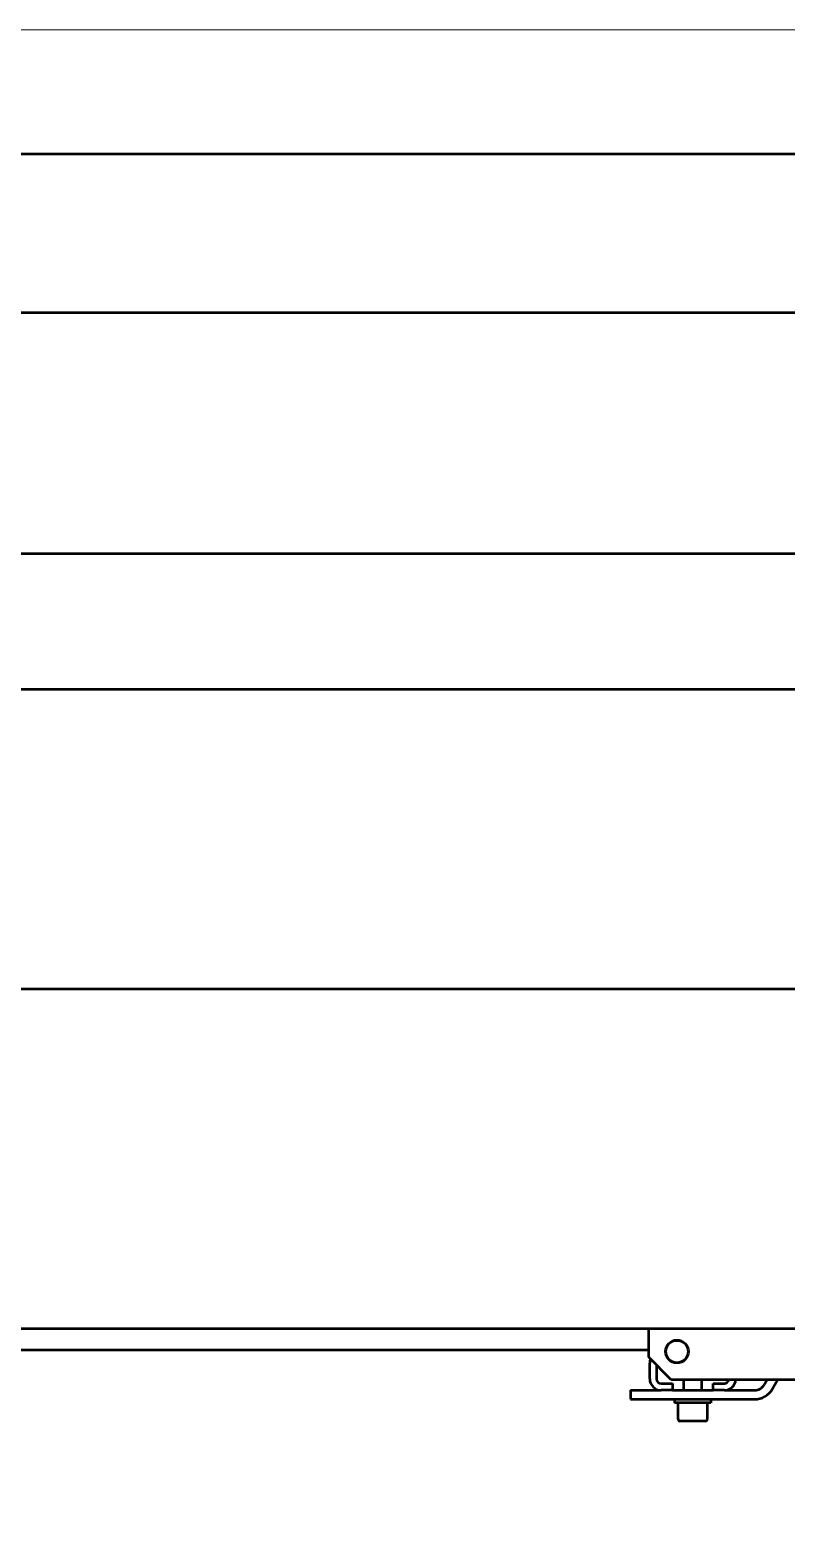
# Model space of a CAD drawing. Header units: metres. Extents: x -9891 to 773, y -8413 to 232.
# Drawn here: x -3879.3 to -3845.9, y -1214.1 to -1148.1 of the extents above; entities that cross this region are included whole.
import ezdxf

# ---------------------------------------------------------------- set-up
doc = ezdxf.new("R2010")
doc.units = ezdxf.units.M
doc.header["$LTSCALE"] = 0.01
doc.header["$MEASUREMENT"] = 0
doc.layers.get('0').update_dxf_attribs({"color": 30, "lineweight": 0})
doc.layers.add('shaft', color=3, linetype='Continuous', lineweight=20)
doc.layers.add('SSN_Lift-AM_0', color=7, linetype='Continuous', lineweight=50)

# ---------------------------------------------------------------- blocks, each defined once
blk = doc.blocks.new('Lift_20-024-10000')
at = {"layer": 'SSN_Lift-AM_0'}
for p, q in [((-854.5, 1563.4), (854.5, 1563.4)), ((-355.5, 1493.4), (848.64, 1493.4)), ((105, 1386.9), (967.5, 1386.9)), ((722.5, 1326.9), (105, 1326.9)), ((497.5, 1194.4), (-138, 1194.4)), ((497.5, 1044.4), (-138, 1044.4)), ((425, 1031.9), (425, 1044.4)), ((425, 1035), (60, 1035)), ((435, 1021.9), (425, 1031.9)), ((425.47, 1022.3), (425.47, 1029.3)), ((428.47, 1028.43), (428.47, 1022.3)), ((416.97, 1017.3), (430.47, 1017.3)), ((416.97, 1017.3), (416.97, 1013.3)), ((430.47, 1020.3), (435.47, 1020.3)), ((435.47, 1017.3), (430.47, 1017.3)), ((497.5, 1021.9), (435, 1021.9)), ((435.47, 1020.3), (435.47, 1017.3)), ((435.47, 1017.3), (453.47, 1017.3)), ((440.47, 1017.3), (440.47, 1021.9)), ((448.47, 1017.3), (448.47, 1021.9)), ((453.47, 1020.3), (458.47, 1020.3)), ((453.47, 1017.3), (453.47, 1020.3)), ((458.47, 1017.3), (453.47, 1017.3)), ((458.47, 1017.3), (471.77, 1017.3)), ((477.32, 1021.9), (476.1, 1019.8)), ((479.57, 1017.8), (481.94, 1021.9)), ((416.97, 1013.3), (471.77, 1013.3)), ((436.47, 1013.3), (436.47, 1011.7)), ((452.47, 1011.7), (436.47, 1011.7)), ((437.97, 1004.5), (437.97, 1011.7)), ((450.97, 1004.5), (450.97, 1011.7)), ((452.47, 1013.3), (452.47, 1011.7)), ((450.17, 1003.7), (438.77, 1003.7))]:
    blk.add_line(p, q, dxfattribs=at)
for radius in [5.05, 4.93]:
    blk.add_circle((437.5, 1034.4), radius, dxfattribs=at)
for centre, radius, start, end in [((430.47, 1029.3), 5, 158.92015, 180), ((430.47, 1022.3), 5, 180, 270), ((430.47, 1022.3), 2, 180, 270), ((458.47, 1022.3), 2, 270, 348.54538), ((458.47, 1022.3), 5, 270, 355.44381), ((471.77, 1022.3), 5, 270, 330), ((471.77, 1022.3), 9, 270, 330), ((438.77, 1004.5), 0.8, 180, 270), ((450.17, 1004.5), 0.8, 270, 0)]:
    blk.add_arc(centre, radius, start, end, dxfattribs=at)
blk = doc.blocks.new('Lift mit KG 3.200')
at = {"layer": 'SSN_Lift-AM_0'}
blk.add_blockref('Lift_20-024-10000', (67264.31, 60555.61), dxfattribs=at)
blk = doc.blocks.new('A$C4BDE36F2')
at = {"layer": 'shaft', "ltscale": 0.3}
blk.add_lwpolyline([(5, -3.65), (1.35, -3.65), (1.35, -6.35), (5, -6.35)], close=True, dxfattribs=at)
at = {"xscale": 0.001, "yscale": 0.001, "zscale": 0.001}
blk.add_blockref('Lift mit KG 3.200', (-64.22431, -65.8238), dxfattribs=at)

msp = doc.modelspace()

# ---------------------------------------------------------------- linework, layer by layer
at = {"layer": 'shaft', "ltscale": 0.3}
msp.add_lwpolyline([(-3698.435, -1148.094), (-4063.435, -1148.094), (-4063.435, -1418.094), (-3698.435, -1418.094)], close=True, dxfattribs=at)

# ---------------------------------------------------------------- block references
at = {"ltscale": 2000, "xscale": 100, "yscale": 100, "zscale": 100}
msp.add_blockref('A$C4BDE36F2', (-4198.435, -783.094), dxfattribs=at)

doc.saveas('drawing.dxf')
